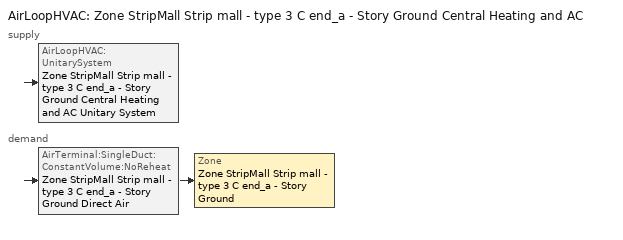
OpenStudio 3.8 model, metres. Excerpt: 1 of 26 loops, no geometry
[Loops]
AirLoopHVAC 'Zone StripMall Strip mall - type 3 C end_a - Story Ground Central Heating and AC'
 supply: AirLoopHVAC:UnitarySystem 'Zone StripMall Strip mall - type 3 C end_a - Story Ground Central Heating and AC Unitary System'
 demand: AirTerminal:SingleDuct:ConstantVolume:NoReheat 'Zone StripMall Strip mall - type 3 C end_a - Story Ground Direct Air' > Zone 'Zone StripMall Strip mall - type 3 C end_a - Story Ground'
[Sizing:Zone]
Zone StripMall Strip mall - type 3 C end_a - Story Ground: Zone Cooling Design Supply Air Temperature Input Method=SupplyAirTemperature; Zone Cooling Design Supply Air Temperature {C}=14; Zone Cooling Design Supply Air Temperature Difference {deltaC}=11.11; Zone Heating Design Supply Air Temperature Input Method=SupplyAirTemperature; Zone Heating Design Supply Air Temperature {C}=40; Zone Heating Design Supply Air Temperature Difference {deltaC}=11.11; Zone Cooling Design Supply Air Humidity Ratio {kg-H2O/kg-air}=0.0085; Zone Heating Design Supply Air Humidity Ratio {kg-H2O/kg-air}=0.008; Cooling Design Air Flow Method=DesignDay; Heating Design Air Flow Method=DesignDay; Account for Dedicated Outdoor Air System=No; Dedicated Outdoor Air System Control Strategy=NeutralSupplyAir; Dedicated Outdoor Air Low Setpoint Temperature for Design {C}=autosize; Dedicated Outdoor Air High Setpoint Temperature for Design {C}=autosize; Zone Load Sizing Method=Sensible Load Only No Latent Load; Zone Latent Cooling Design Supply Air Humidity Ratio Input Method=HumidityRatioDifference; Zone Cooling Design Supply Air Humidity Ratio Difference {kgWater/kgDryAir}=0.005; Zone Latent Heating Design Supply Air Humidity Ratio Input Method=HumidityRatioDifference; Zone Humidification Design Supply Air Humidity Ratio Difference {kgWater/kgDryAir}=0.005
[Zone equipment]
Zone StripMall Strip mall - type 3 C end_a - Story Ground: Zone StripMall Strip mall - type 3 C end_a - Story Ground Direct Air
[AirLoopHVAC]
Zone StripMall Strip mall - type 3 C end_a - Story Ground Central Heating and AC: Availability Schedule=Zone StripMall Strip mall - type 3 C end_a - Story Ground Central Heating and AC Occ Sch; Design Supply Air Flow Rate {m3/s}=0.46342; Design Return Air Flow Fraction of Supply Air Flow=1
[Sizing:System]
Zone StripMall Strip mall - type 3 C end_a - Story Ground Central Heating and AC: Type of Load to Size On=Sensible; Design Outdoor Air Flow Rate {m3/s}=Autosize; Central Heating Maximum System Air Flow Ratio=0.3; Preheat Design Temperature {C}=7.22222; Preheat Design Humidity Ratio {kg-H2O/kg-Air}=0.008; Precool Design Temperature {C}=12.7778; Precool Design Humidity Ratio {kg-H2O/kg-Air}=0.008; Central Cooling Design Supply Air Temperature {C}=12.7778; Central Heating Design Supply Air Temperature {C}=50; Sizing Option=NonCoincident; 100% Outdoor Air in Cooling=Yes; 100% Outdoor Air in Heating=Yes; Central Cooling Design Supply Air Humidity Ratio {kg-H2O/kg-Air}=0.0085; Central Heating Design Supply Air Humidity Ratio {kg-H2O/kg-Air}=0.008; Cooling Design Air Flow Method=DesignDay; Heating Design Air Flow Method=DesignDay; System Outdoor Air Method=ZoneSum; Zone Maximum Outdoor Air Fraction=1; Cooling Supply Air Flow Rate Per Floor Area {m3/s-m2}=0.00996765; Cooling Fraction of Autosized Cooling Supply Air Flow Rate=1; Cooling Supply Air Flow Rate Per Unit Cooling Capacity {m3/s-W}=3.94755e-05; Heating Supply Air Flow Rate Per Floor Area {m3/s-m2}=0.00996765; Heating Fraction of Autosized Heating Supply Air Flow Rate=1; Heating Fraction of Autosized Cooling Supply Air Flow Rate=1; Heating Supply Air Flow Rate Per Unit Heating Capacity {m3/s-W}=3.15882e-05; Cooling Design Capacity Method=CoolingDesignCapacity; Cooling Design Capacity {W}=9923.87; Cooling Design Capacity Per Floor Area {W/m2}=234.7; Fraction of Autosized Cooling Design Capacity=1; Heating Design Capacity Method=HeatingDesignCapacity; Heating Design Capacity {W}=6525.15; Heating Design Capacity Per Floor Area {W/m2}=157; Fraction of Autosized Heating Design Capacity=1; Central Cooling Capacity Control Method=OnOff; Occupant Diversity=1
[Coil:Heating:Gas]
Zone StripMall Strip mall - type 3 C end_a - Story Ground Central Heating and AC Heating Coil 84kBtu/hr 0.8 Thermal Eff: Availability Schedule=Always On Discrete; Gas Burner Efficiency=0.8; Nominal Capacity {W}=29945.7; On Cycle Parasitic Electric Load {W}=0; Off Cycle Parasitic Gas Load {W}=0
[Coil:Cooling:DX:SingleSpeed]
Zone StripMall Strip mall - type 3 C end_a - Story Ground Central Heating and AC Cooling Coil 32kBtu/hr 11.06SEER 33kBtu/hr 9.7SEER: Availability Schedule=Always On Discrete; Rated Total Cooling Capacity {W}=11507.8; Rated Sensible Heat Ratio=0.73; Rated COP {W/W}=3.14722; Rated Air Flow Rate {m3/s}=0.46342; Rated Evaporator Fan Power Per Volume Flow Rate 2017 {W/(m3/s)}=773.391; Rated Evaporator Fan Power Per Volume Flow Rate 2023 {W/(m3/s)}=934.4; Total Cooling Capacity Function of Temperature Curve=DOE Ref DX Clg Coil Cool-Cap-fT; Total Cooling Capacity Function of Flow Fraction Curve=DOE Ref DX Clg Coil Cool-CAP-fFlow; Energy Input Ratio Function of Temperature Curve=DOE Ref DX Clg Coil Cool-EIR-fT; Energy Input Ratio Function of Flow Fraction Curve=DOE Ref DX Clg Coil Cool-EIR-fFlow; Part Load Fraction Correlation Curve=DOE Ref DX Clg Coil Cool-PLF-fPLR; Minimum Outdoor Dry-Bulb Temperature for Compressor Operation {C}=-25; Nominal Time for Condensate Removal to Begin {s}=1000; Ratio of Initial Moisture Evaporation Rate and Steady State Latent Capacity=1.5; Maximum Cycling Rate {cycles/hr}=3; Latent Capacity Time Constant {s}=45; Condenser Type=AirCooled; Evaporative Condenser Effectiveness=0.9; Evaporative Condenser Air Flow Rate {m3/s}=autosize; Evaporative Condenser Pump Rated Power Consumption {W}=autosize; Crankcase Heater Capacity {W}=0; Maximum Outdoor Dry-Bulb Temperature for Crankcase Heater Operation {C}=12.7778; Basin Heater Capacity {W/K}=0; Basin Heater Setpoint Temperature {C}=2
[Fan:OnOff]
Zone StripMall Strip mall - type 3 C end_a - Story Ground Central Heating and AC Supply Fan: Availability Schedule=Always On Discrete; Fan Total Efficiency=0.53625; Pressure Rise {Pa}=622.722; Maximum Flow Rate {m3/s}=0.46342; Motor Efficiency=0.825; Motor In Airstream Fraction=1; Fan Power Ratio Function of Speed Ratio Curve=Fan On Off Power Curve 20; Fan Efficiency Ratio Function of Speed Ratio Curve=Fan On Off Efficiency Curve 20
[AirLoopHVAC:UnitarySystem]
Zone StripMall Strip mall - type 3 C end_a - Story Ground Central Heating and AC Unitary System: Control Type=Load; Controlling Zone or Thermostat Location=Zone StripMall Strip mall - type 3 C end_a - Story Ground; Dehumidification Control Type=None; Availability Schedule=Always On Discrete; Supply Fan=Zone StripMall Strip mall - type 3 C end_a - Story Ground Central Heating and AC Supply Fan; Fan Placement=BlowThrough; Supply Air Fan Operating Mode Schedule=Zone StripMall Strip mall - type 3 C end_a - Story Ground Central Heating and AC Occ Sch; Heating Coil=Zone StripMall Strip mall - type 3 C end_a - Story Ground Central Heating and AC Heating Coil 84kBtu/hr 0.8 Thermal Eff; DX Heating Coil Sizing Ratio=1; Cooling Coil=Zone StripMall Strip mall - type 3 C end_a - Story Ground Central Heating and AC Cooling Coil 32kBtu/hr 11.06SEER 33kBtu/hr 9.7SEER; Use DOAS DX Cooling Coil=No; DOAS DX Cooling Coil Leaving Minimum Air Temperature {C}=2; Latent Load Control=SensibleOnlyLoadControl; Supply Air Flow Rate Method During Cooling Operation=SupplyAirFlowRate; Supply Air Flow Rate During Cooling Operation {m3/s}=0.46342; Supply Air Flow Rate Method During Heating Operation=SupplyAirFlowRate; Supply Air Flow Rate During Heating Operation {m3/s}=0.46342; Supply Air Flow Rate Method When No Cooling or Heating is Required=SupplyAirFlowRate; Supply Air Flow Rate When No Cooling or Heating is Required {m3/s}=0; No Load Supply Air Flow Rate Control Set To Low Speed=Yes; Maximum Supply Air Temperature {C}=50; Maximum Outdoor Dry-Bulb Temperature for Supplemental Heater Operation {C}=21; Ancilliary On-Cycle Electric Power {W}=0; Ancilliary Off-Cycle Electric Power {W}=0
[AirTerminal:SingleDuct:ConstantVolume:NoReheat]
Zone StripMall Strip mall - type 3 C end_a - Story Ground Direct Air: Availability Schedule=Always On Discrete; Maximum Air Flow Rate {m3/s}=0.46342
[Schedule:Ruleset]
Zone StripMall Strip mall - type 3 C end_a - Story Ground Central Heating and AC Occ Sch: Default Day Schedule=Zone StripMall Strip mall - type 3 C end_a - Story Ground Central Heating and AC Occ Sch Default; Summer Design Day Schedule=Zone StripMall Strip mall - type 3 C end_a - Story Ground Central Heating and AC Occ Sch Summer Design Day; Winter Design Day Schedule=Zone StripMall Strip mall - type 3 C end_a - Story Ground Central Heating and AC Occ Sch Winter Design Day
[Schedule:Day]
Zone StripMall Strip mall - type 3 C end_a - Story Ground Central Heating and AC Occ Sch Default: No, 4, 0, 0, 20, 30, 1, 24, 0, 0
Zone StripMall Strip mall - type 3 C end_a - Story Ground Central Heating and AC Occ Sch Winter Design Day; Zone StripMall Strip mall - type 3 C end_a - Story Ground Central Heating and AC Occ Sch Summer Design Day; Zone StripMall Strip mall - type 3 C end_a - Story Ground Central Heating and AC Occ Sch Sunday: No, 24, 0, 1
Zone StripMall Strip mall - type 3 C end_a - Story Ground Central Heating and AC Occ Sch Saturday: No, 10, 45, 0, 17, 30, 1, 24, 0, 0
[Schedule:Rule] Schedule Ruleset=Zone StripMall Strip mall - type 3 C end_a - Story Ground Central Heating and AC Occ Sch; Date Specification Type=DateRange; Start Month=1; Start Day=1; End Month=12; End Day=31
Name | Rule Order | Day Schedule | Apply Saturday | Apply Sunday
Zone StripMall Strip mall - type 3 C end_a - Story Ground Central Heating and AC Occ Sch Saturday Rule | 1 | Zone StripMall Strip mall - type 3 C end_a - Story Ground Central Heating and AC Occ Sch Saturday | Yes
Zone StripMall Strip mall - type 3 C end_a - Story Ground Central Heating and AC Occ Sch Sunday Rule | 0 | Zone StripMall Strip mall - type 3 C end_a - Story Ground Central Heating and AC Occ Sch Sunday |  | Yes
[Schedule:Constant]
Always On Discrete: Value=1
[Curve:Exponent]
Fan On Off Power Curve 20: Coefficient1 Constant=1; Coefficient2 Constant=0; Coefficient3 Constant=0; Minimum Value of x=0; Maximum Value of x=1
[Curve:Cubic] Coefficient1 Constant=1; Coefficient2 x=0; Coefficient3 x**2=0; Coefficient4 x**3=0
Name | Minimum Value of x | Maximum Value of x
Fan On Off Efficiency Curve 20 | 0 | 1
DOE Ref DX Clg Coil Cool-CAP-fFlow; DOE Ref DX Clg Coil Cool-EIR-fFlow | -100 | 100
[Curve:Biquadratic] Minimum Value of x=-100; Maximum Value of x=100; Minimum Value of y=-100; Maximum Value of y=100
Name | Coefficient1 Constant | Coefficient2 x | Coefficient3 x**2 | Coefficient4 y | Coefficient5 y**2 | Coefficient6 x*y
DOE Ref DX Clg Coil Cool-Cap-fT | 0.971212 | -0.0152755 | 0.00144345 | -0.00039321 | -6.8364e-06 | -0.000290596
DOE Ref DX Clg Coil Cool-EIR-fT | 0.286871 | 0.0239022 | -0.000810648 | 0.0134585 | 0.000338936 | -0.000487004
[Curve:Quadratic]
DOE Ref DX Clg Coil Cool-PLF-fPLR: Coefficient1 Constant=0.909496; Coefficient2 x=0.0986477; Coefficient3 x**2=-0.00819488; Minimum Value of x=0; Maximum Value of x=1
